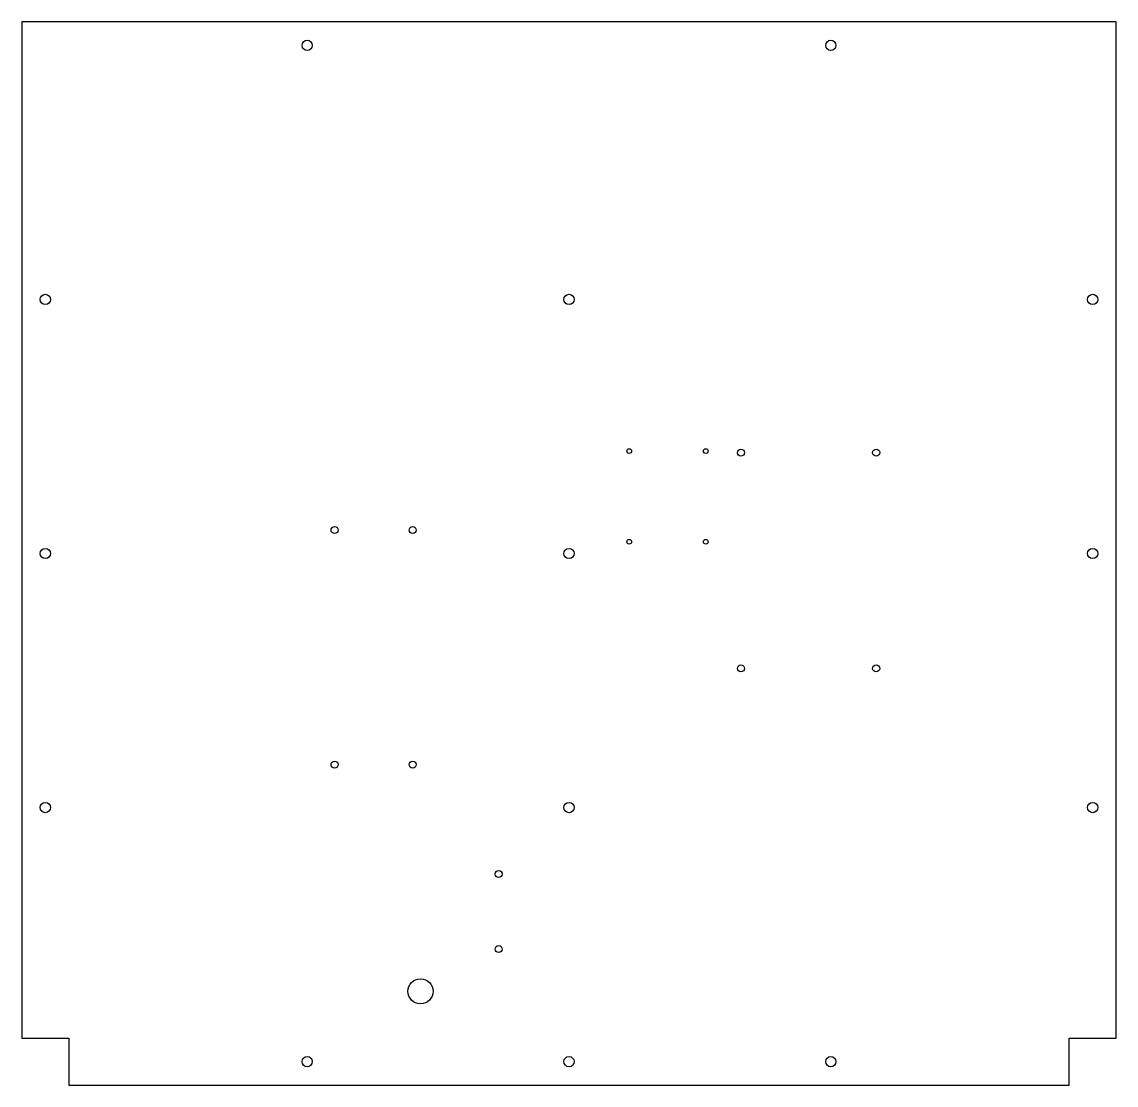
# Model space of a CAD drawing. Header units: millimetres. Extents: x -350 to 350, y -340 to 340.
import ezdxf

# ---------------------------------------------------------------- set-up
doc = ezdxf.new("R2010")
doc.units = ezdxf.units.MM
doc.layers.add('CUTOUTS', color=1, linetype='CONTINUOUS')
doc.layers.add('PERIMETER', color=5, linetype='CONTINUOUS')

msp = doc.modelspace()

# ---------------------------------------------------------------- linework, layer by layer
at = {"layer": 'CUTOUTS'}
for centre, radius in [((-167.5, 325), 3.3), ((167.5, 325), 3.3), ((-335, 162.5), 3.3), ((0, 162.5), 3.3), ((335, 162.5), 3.3), ((38.5, 65.5), 1.5), ((87.5, 65.5), 1.5), ((110, 64.5), 2.25), ((196.5, 64.5), 2.25), ((-150, 15), 2.25), ((-100, 15), 2.25), ((38.5, 7.5), 1.5), ((87.5, 7.5), 1.5), ((-335, 0), 3.3), ((0, 0), 3.3), ((335, 0), 3.3), ((110, -73.5), 2.25), ((196.5, -73.5), 2.25), ((-150, -135), 2.25), ((-100, -135), 2.25), ((-335, -162.5), 3.3), ((0, -162.5), 3.3), ((335, -162.5), 3.3), ((-45, -205), 2.25), ((-45, -253), 2.25), ((-95, -280), 8), ((-167.5, -325), 3.3), ((0, -325), 3.3), ((167.5, -325), 3.3)]:
    msp.add_circle(centre, radius, dxfattribs=at)
at = {"layer": 'PERIMETER'}
for p, q in [((350, 340), (-350, 340)), ((-350, 340), (-350, -310)), ((350, -310), (350, 340)), ((-350, -310), (-320, -310)), ((-320, -310), (-320, -340)), ((320, -340), (320, -310)), ((320, -310), (350, -310)), ((-320, -340), (320, -340))]:
    msp.add_line(p, q, dxfattribs=at)

doc.saveas('drawing.dxf')
